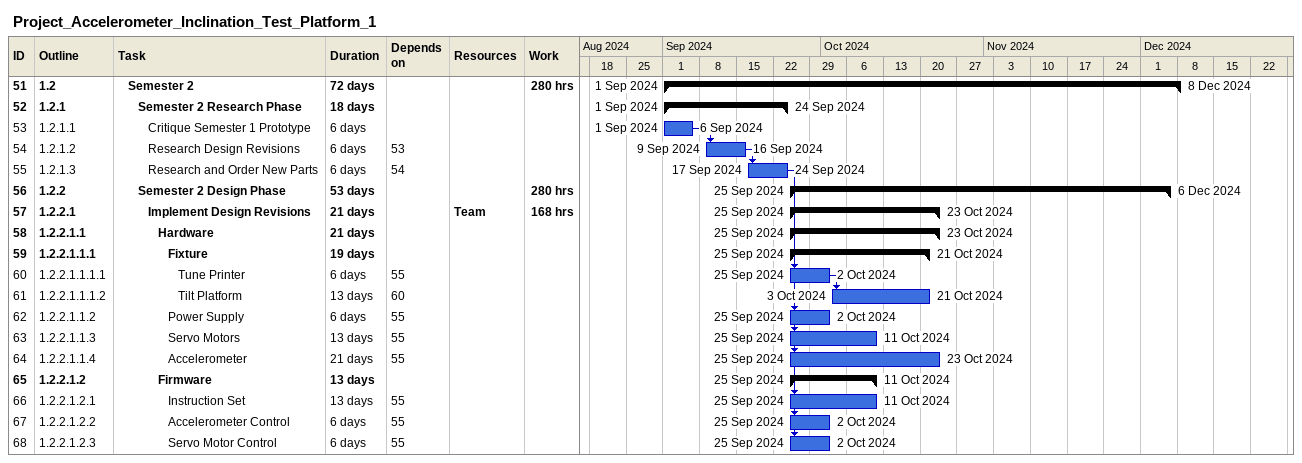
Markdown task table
Project_Accelerometer_Inclination_Test_Platform_1

| ID | WBS | Task | Duration | Start | Finish | Predecessors | Resources | Work (h) |
|---|---|---|---|---|---|---|---|---|
| 51 | 1.2 | **Semester 2** | 72d | 2024-09-01 | 2024-12-08 |  |  | 280 |
| 52 | 1.2.1 | **Semester 2 Research Phase** | 18d | 2024-09-01 | 2024-09-24 |  |  |  |
| 53 | 1.2.1.1 | Critique Semester 1 Prototype | 6d | 2024-09-01 | 2024-09-06 |  |  |  |
| 54 | 1.2.1.2 | Research Design Revisions | 6d | 2024-09-09 | 2024-09-16 | 53 |  |  |
| 55 | 1.2.1.3 | Research and Order New Parts | 6d | 2024-09-17 | 2024-09-24 | 54 |  |  |
| 56 | 1.2.2 | **Semester 2 Design Phase** | 53d | 2024-09-25 | 2024-12-06 |  |  | 280 |
| 57 | 1.2.2.1 | **Implement Design Revisions** | 21d | 2024-09-25 | 2024-10-23 |  | Team | 168 |
| 58 | 1.2.2.1.1 | **Hardware** | 21d | 2024-09-25 | 2024-10-23 |  |  |  |
| 59 | 1.2.2.1.1.1 | **Fixture** | 19d | 2024-09-25 | 2024-10-21 |  |  |  |
| 60 | 1.2.2.1.1.1.1 | Tune Printer | 6d | 2024-09-25 | 2024-10-02 | 55 |  |  |
| 61 | 1.2.2.1.1.1.2 | Tilt Platform | 13d | 2024-10-03 | 2024-10-21 | 60 |  |  |
| 62 | 1.2.2.1.1.2 | Power Supply | 6d | 2024-09-25 | 2024-10-02 | 55 |  |  |
| 63 | 1.2.2.1.1.3 | Servo Motors | 13d | 2024-09-25 | 2024-10-11 | 55 |  |  |
| 64 | 1.2.2.1.1.4 | Accelerometer | 21d | 2024-09-25 | 2024-10-23 | 55 |  |  |
| 65 | 1.2.2.1.2 | **Firmware** | 13d | 2024-09-25 | 2024-10-11 |  |  |  |
| 66 | 1.2.2.1.2.1 | Instruction Set | 13d | 2024-09-25 | 2024-10-11 | 55 |  |  |
| 67 | 1.2.2.1.2.2 | Accelerometer Control | 6d | 2024-09-25 | 2024-10-02 | 55 |  |  |
| 68 | 1.2.2.1.2.3 | Servo Motor Control | 6d | 2024-09-25 | 2024-10-02 | 55 |  |  |
